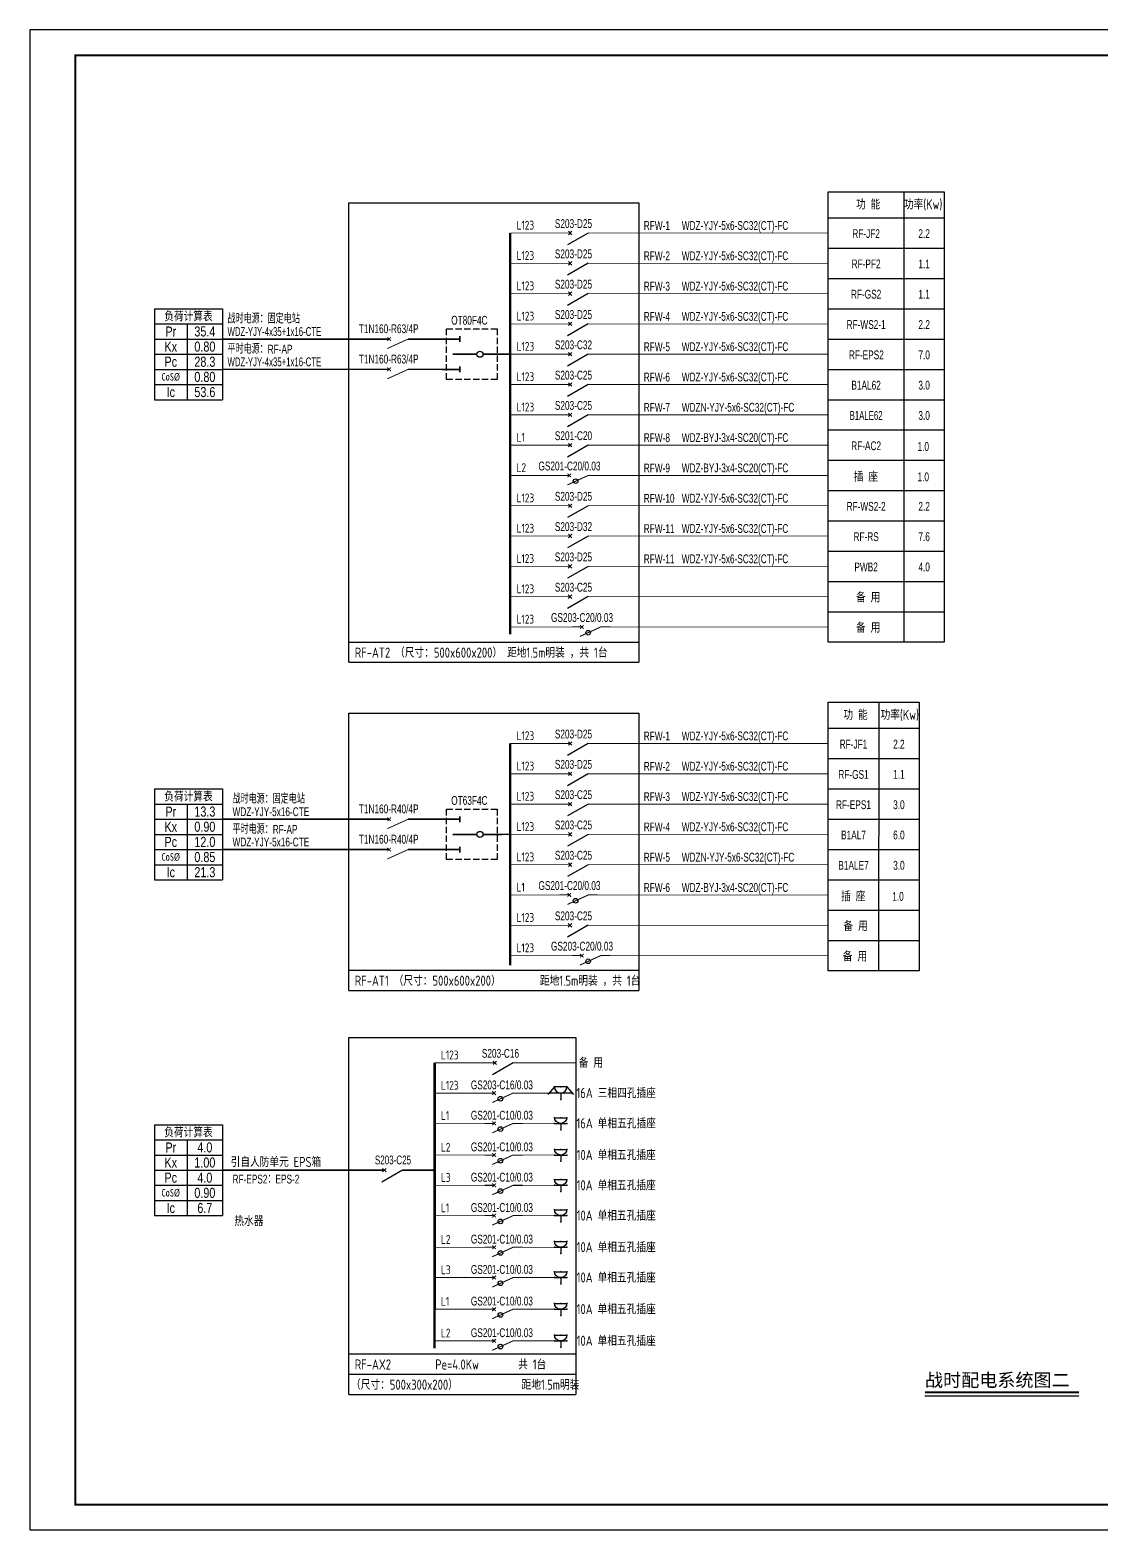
# Model space of a CAD drawing. Extents: x 1680526 to 2359975, y 920307 to 3738831.
# Drawn here: x 1970739 to 2013178, y 990384 to 1049784 of the extents above; entities that cross this region are included whole.
import ezdxf
from ezdxf.enums import TextEntityAlignment as Align

# ---------------------------------------------------------------- set-up
doc = ezdxf.new("R2010")
doc.units = 0
doc.header["$LTSCALE"] = 1000
doc.linetypes.add('CONTINOUS', pattern=[0])
doc.linetypes.add('DASH', pattern=[0.35, 0.25, -0.1])
for name, color, linetype in [('A', 3, 'Continuous'), ('AB', 1, 'Continuous'), ('DIM_SYMB', 3, 'Continuous'), ('ECA_TK', 7, 'Continuous'), ('ELEMENT', 3, 'Continuous'), ('EQUIP-插座', 3, 'Continuous'), ('EQUIP-照明', 3, 'Continuous'), ('SIG_TEXT', 53, 'Continuous'), ('tk', 7, 'Continuous'), ('WIRE-母线', 6, 'Continuous'), ('WIRE-系统', 4, 'Continuous'), ('电气', 3, 'Continuous'), ('系统字体', 3, 'Continuous')]:
    doc.layers.add(name, color=color, linetype=linetype)
doc.styles.add('_TCH_LABEL', font='COMPLEX', dxfattribs={"bigfont": 'GBCBIG'})
doc.styles.add('BZHZ', font='bzxw.shx', dxfattribs={"width": 0.8, "bigfont": 'bzhz.shx'})
doc.styles.add('HZ', font='')
doc.styles.get("Standard").update_dxf_attribs({"font": 'GBENOR', "bigfont": 'GBCBIG'})
doc.styles.add('TYDG_02', font='TSSDENG', dxfattribs={"width": 0.8, "bigfont": 'TSSDCHN'})
doc.styles.add('宋体', font='bzxw.shx', dxfattribs={"width": 0.8, "bigfont": 'bzhz.shx'})
doc.styles.add('探索者', font='TSSDENG.shx', dxfattribs={"width": 0.8, "height": 350, "bigfont": 'TSSDCHN.shx'})
doc.styles.add('黑体', font='simhei.ttf', dxfattribs={"height": 10})
doc.styles.get('HZ').set_extended_font_data('SimSun')

# ---------------------------------------------------------------- blocks, each defined once
blk = doc.blocks.new('QF102')
at = {"layer": 'A', "color": 3}
for p, q in [((0, -10), (-4.91, -1.5)), ((-0.71, -3.21), (0.71, -1.79)), ((-0.71, -1.79), (0.71, -3.21))]:
    blk.add_line(p, q, dxfattribs=at)
at = {"layer": 'A', "color": 3, "const_width": 0.3}
for points in [[(0, 0), (0, -2.5)], [(0, -10), (0, -12.5)]]:
    blk.add_lwpolyline(points, dxfattribs=at)
at = {"layer": 'AB', "color": 3, "width": 0.6, "flags": 9}
blk.add_attdef('QF', text='', height=3.99, dxfattribs=at).set_placement((5, -7.45), align=Align.MIDDLE)
blk = doc.blocks.new('$element$00000521')
blk.add_line((0, 0), (0, 0))
at = {"const_width": 0.0267}
for points in [[(-0.25, 0), (-0.25, -0.3)], [(0.25, 0), (0.25, -0.3)], [(0, -0.183), (0, -0.583)], [(-0.3, -0.3), (-0.2, -0.3)], [(0.2, -0.3), (0.3, -0.3)], [(0, -1), (0, -0.683)]]:
    blk.add_lwpolyline(points, dxfattribs=at)
blk.add_circle((0, -0.633), 0.05)
at = {"flags": 9}
blk.add_attdef('S', (0, 0), '', height=0.00000667, dxfattribs=at)
blk = doc.blocks.new('$element$00000497')
at = {"const_width": 0.0233}
for points in [[(0, 0), (0, -0.25)], [(0, -1), (0, -0.75), (-0.25, -0.2)], [(-0.047, -0.297), (0.047, -0.203)], [(-0.047, -0.203), (0.047, -0.297)]]:
    blk.add_lwpolyline(points, dxfattribs=at)
at = {"flags": 9}
blk.add_attdef('S', (0, 0), '', height=0.00000667, dxfattribs=at)
blk = doc.blocks.new('$element$00000525')
at = {"const_width": 0.0267}
for points in [[(0, 0), (0, -0.25)], [(-0.25, -0.2), (0, -0.75), (0, -1)], [(-0.047, -0.203), (0.047, -0.297)], [(0.047, -0.203), (-0.047, -0.297)]]:
    blk.add_lwpolyline(points, dxfattribs=at)
blk.add_circle((-0.151, -0.417), 0.0615)
at = {"flags": 9}
blk.add_attdef('S', (0, 0), '', height=0.00000667, dxfattribs=at)
blk = doc.blocks.new('*T78')
at = {"layer": '电气', "color": 0, "linetype": 'ByBlock', "lineweight": -2}
for p, q in [((0, 0), (2700, 0)), ((0, 0), (0, -3600)), ((2700, 0), (2700, -3600)), ((0, -600), (2700, -600)), ((1300, -600), (1300, -3600)), ((0, -1200), (2700, -1200)), ((0, -1800), (2700, -1800)), ((0, -2400), (2700, -2400)), ((0, -3000), (2700, -3000)), ((0, -3600), (2700, -3600))]:
    blk.add_line(p, q, dxfattribs=at)
at = {"layer": '电气', "color": 0, "attachment_point": 5}
for s, insert, char_height, width, style in [('{\\Fbzxw,bzhz|c134;\\W0.8;负荷计算表}', (1350, -300), 400, 2688, 'BZHZ'), ('{\\Fbzxw,bzhz|c134;Pr}', (650, -900), 400, 1288, 'BZHZ'), ('35.4', (2000, -900), 400, 1388, 'BZHZ'), ('Kx', (650, -1500), 400, 1288, 'BZHZ'), ('0.80', (2000, -1500), 400, 1388, 'BZHZ'), ('Pc', (650, -2100), 400, 1288, 'BZHZ'), ('28.3', (2000, -2100), 400, 1388, 'BZHZ'), ('{\\W0.8;CoS%%C}', (650, -2700), 300, 1288, 'HZ'), ('0.80', (2000, -2700), 400, 1388, 'BZHZ'), ('{\\Fbzxw,bzhz|c134;Ic}', (650, -3300), 400, 1288, 'BZHZ'), ('53.6', (2000, -3300), 400, 1388, 'BZHZ')]:
    blk.add_mtext(s, dxfattribs=dict(at, insert=insert, char_height=char_height, width=width, style=style))
blk = doc.blocks.new('$equip$00001249')
for p, q in [((-0.357, 0.714), (-0.724, 0.277)), ((0.657, 0.357), (-0.657, 0.357)), ((-0.357, 0.714), (-0.357, 0.75)), ((0.355, 0.714), (-0.355, 0.714)), ((0, 0.357), (0, 0)), ((0.357, 0.714), (0.357, 0.75)), ((0.357, 0.714), (0.724, 0.277))]:
    blk.add_line(p, q)
blk.add_arc((0, 0.714), 0.357, 180, 0)
at = {"layer": 'EQUIP-照明'}
for p in [(-0.657, 0.357), (0, 0.714), (0, 0), (0.657, 0.357)]:
    blk.add_point(p, dxfattribs=at)
at = {"layer": 'EQUIP-照明', "style": '_TCH_LABEL', "flags": 9}
blk.add_attdef('A', (0, 0), '', height=0.00002, dxfattribs=at)
blk = doc.blocks.new('*T79')
at = {"layer": '电气', "color": 0, "linetype": 'ByBlock', "lineweight": -2}
for p, q in [((0, 0), (2700, 0)), ((0, 0), (0, -3600)), ((2700, 0), (2700, -3600)), ((0, -600), (2700, -600)), ((1300, -600), (1300, -3600)), ((0, -1200), (2700, -1200)), ((0, -1800), (2700, -1800)), ((0, -2400), (2700, -2400)), ((0, -3000), (2700, -3000)), ((0, -3600), (2700, -3600))]:
    blk.add_line(p, q, dxfattribs=at)
at = {"layer": '电气', "color": 0, "attachment_point": 5}
for s, insert, char_height, width, style in [('{\\Fbzxw,bzhz|c134;\\W0.8;负荷计算表}', (1350, -300), 400, 2688, 'BZHZ'), ('{\\Fbzxw,bzhz|c134;Pr}', (650, -900), 400, 1288, 'BZHZ'), ('4.0', (2000, -900), 400, 1388, 'BZHZ'), ('Kx', (650, -1500), 400, 1288, 'BZHZ'), ('1.00', (2000, -1500), 400, 1388, 'BZHZ'), ('Pc', (650, -2100), 400, 1288, 'BZHZ'), ('4.0', (2000, -2100), 400, 1388, 'BZHZ'), ('{\\W0.8;CoS%%C}', (650, -2700), 300, 1288, 'HZ'), ('0.90', (2000, -2700), 400, 1388, 'BZHZ'), ('{\\Fbzxw,bzhz|c134;Ic}', (650, -3300), 400, 1288, 'BZHZ'), ('6.7', (2000, -3300), 400, 1388, 'BZHZ')]:
    blk.add_mtext(s, dxfattribs=dict(at, insert=insert, char_height=char_height, width=width, style=style))
blk = doc.blocks.new('$equip$00001490')
at = {"color": 0}
for p, q in [((-0.5, 0.5), (0.5, 0.5)), ((-0.5, 0.05), (0.5, 0.05)), ((0, 0.5), (0, 1))]:
    blk.add_line(p, q, dxfattribs=at)
blk.add_arc((0, 0), 0.5, 0, 180, dxfattribs=at)
for p in [(-0.5, 0.5), (0, 1), (0, 0.05), (0.5, 0.5)]:
    blk.add_point(p)
at = {"flags": 9}
blk.add_attdef('A', (0, 0), '', height=0.00002, dxfattribs=at)
blk = doc.blocks.new('*T84')
at = {"layer": '电气', "color": 0, "linetype": 'ByBlock', "lineweight": -2}
for p, q in [((0, 0), (2700, 0)), ((0, 0), (0, -3600)), ((2700, 0), (2700, -3600)), ((0, -600), (2700, -600)), ((1300, -600), (1300, -3600)), ((0, -1200), (2700, -1200)), ((0, -1800), (2700, -1800)), ((0, -2400), (2700, -2400)), ((0, -3000), (2700, -3000)), ((0, -3600), (2700, -3600))]:
    blk.add_line(p, q, dxfattribs=at)
at = {"layer": '电气', "color": 0, "attachment_point": 5}
for s, insert, char_height, width, style in [('{\\Fbzxw,bzhz|c134;\\W0.8;负荷计算表}', (1350, -300), 400, 2688, 'BZHZ'), ('{\\Fbzxw,bzhz|c134;Pr}', (650, -900), 400, 1288, 'BZHZ'), ('13.3', (2000, -900), 400, 1388, 'BZHZ'), ('Kx', (650, -1500), 400, 1288, 'BZHZ'), ('0.90', (2000, -1500), 400, 1388, 'BZHZ'), ('Pc', (650, -2100), 400, 1288, 'BZHZ'), ('12.0', (2000, -2100), 400, 1388, 'BZHZ'), ('{\\W0.8;CoS%%C}', (650, -2700), 300, 1288, 'HZ'), ('0.85', (2000, -2700), 400, 1388, 'BZHZ'), ('{\\Fbzxw,bzhz|c134;Ic}', (650, -3300), 400, 1288, 'BZHZ'), ('21.3', (2000, -3300), 400, 1388, 'BZHZ')]:
    blk.add_mtext(s, dxfattribs=dict(at, insert=insert, char_height=char_height, width=width, style=style))
blk = doc.blocks.new('10B_A1E图框')
at = {"layer": 'ECA_TK'}
blk.add_lwpolyline([(0, 0), (841, 0), (841, 594), (0, 594)], close=True, dxfattribs=at)
at = {"layer": 'ECA_TK', "const_width": 0.8}
blk.add_lwpolyline([(831, 10), (831, 584), (18, 584), (18, 10)], close=True, dxfattribs=at)

msp = doc.modelspace()

# ---------------------------------------------------------------- linework, layer by layer
at = {"layer": 'DIM_SYMB', "const_width": 70}
msp.add_lwpolyline([(2006201.6, 995836.1), (2012301.9, 995836.1)], dxfattribs=at)
at = {"layer": 'DIM_SYMB'}
msp.add_lwpolyline([(2006201.6, 995696.1), (2012301.9, 995696.1)], dxfattribs=at)
at = {"layer": 'WIRE-母线', "const_width": 100}
for points in [[(1989767.4, 1041745), (1989766.5, 1025855.5)], [(1989767.4, 1021530.7), (1989766.7, 1012746.8)], [(1986771.4, 1008886.3), (1986770.3, 997577.9)]]:
    msp.add_lwpolyline(points, dxfattribs=at)
at = {"layer": 'WIRE-系统', "linetype": 'CONTINOUS'}
for points, const_width in [([(1992138.9, 1041745), (1989767.4, 1041745)], 33.2), ([(1992858.9, 1041745), (2002368.7, 1041745)], 33.2), ([(1992138.9, 1040545), (1989767.4, 1040545)], 33.2), ([(1992858.9, 1040545), (2002368.7, 1040545)], 33.2), ([(1992138.9, 1039345), (1989767.4, 1039345)], 33.2), ([(1992858.9, 1039345), (2002368.7, 1039345)], 33.2), ([(1992138.9, 1038145), (1989767.4, 1038145)], 33.2), ([(1992858.9, 1038145), (2002368.7, 1038145)], 33.2), ([(1978368.3, 1037544.9), (1984970.9, 1037544.9)], 60), ([(1985720.9, 1037544.9), (1987768.4, 1037544.9)], 60), ([(1988688.4, 1036944.9), (1989767.4, 1036945)], 60), ([(1992138.9, 1036945), (1989767.4, 1036945)], 33.2), ([(1992858.9, 1036945), (2002368.7, 1036945)], 33.2), ([(1978368.3, 1036344.9), (1984970.9, 1036344.9)], 60), ([(1985720.9, 1036344.9), (1987768.4, 1036344.9)], 60), ([(1992138.9, 1035745), (1989767.4, 1035745)], 33.2), ([(1992858.9, 1035745), (2002368.7, 1035745)], 33.2), ([(1992138.9, 1034545), (1989767.4, 1034545)], 33.2), ([(1992858.9, 1034545), (2002368.7, 1034545)], 33.2), ([(1992138.9, 1033345), (1989767.4, 1033345)], 33.2), ([(1992858.9, 1033345), (2002368.7, 1033345)], 33.2), ([(1992108.2, 1032145), (1989766.7, 1032145)], 33.2), ([(1992858.2, 1032145), (2002368.7, 1032145)], 33.2), ([(1992138.9, 1030945), (1989767.4, 1030945)], 33.2), ([(1992858.9, 1030945), (2002368.7, 1030945)], 33.2), ([(1992139.6, 1029745), (1989768.1, 1029745)], 33.2), ([(1992859.6, 1029745), (2002369.4, 1029745)], 33.2), ([(1992138.4, 1028545), (1989766.9, 1028545)], 33.2), ([(1992858.4, 1028545), (2002368.2, 1028545)], 33.2), ([(1992137.5, 1027345), (1989766, 1027345)], 33.2), ([(1992857.5, 1027345), (2002368.7, 1027345)], 33.2), ([(1992605.4, 1026145), (1989765.7, 1026145)], 33.2), ([(1993355.4, 1026145), (2002365.9, 1026145)], 33.2), ([(1992138.9, 1021530.7), (1989767.4, 1021530.7)], 33.2), ([(1992858.9, 1021530.7), (2002368.7, 1021530.7)], 33.2), ([(1992138.9, 1020330.7), (1989767.4, 1020330.7)], 33.2), ([(1992858.9, 1020330.7), (2002368.7, 1020330.7)], 33.2), ([(1992138.9, 1019130.7), (1989767.4, 1019130.7)], 33.2), ([(1992858.9, 1019130.7), (2002368.7, 1019130.7)], 33.2), ([(1978368.3, 1018530.6), (1984970.9, 1018530.6)], 60), ([(1985720.9, 1018530.6), (1987768.4, 1018530.6)], 60), ([(1988688.4, 1017930.6), (1989767.4, 1017930.7)], 60), ([(1992138.9, 1017930.7), (1989767.4, 1017930.7)], 33.2), ([(1992858.9, 1017930.7), (2002368.7, 1017930.7)], 33.2), ([(1978368.3, 1017330.6), (1984970.9, 1017330.6)], 60), ([(1985720.9, 1017330.6), (1987768.4, 1017330.6)], 60), ([(1992138.9, 1016730.7), (1989767.4, 1016730.7)], 33.2), ([(1992858.9, 1016730.7), (2002368.7, 1016730.7)], 33.2), ([(1992108.2, 1015530.7), (1989766.7, 1015530.7)], 33.2), ([(1992858.2, 1015530.7), (2002368.7, 1015530.7)], 33.2), ([(1992137.5, 1014330.7), (1989766, 1014330.7)], 33.2), ([(1992857.5, 1014330.7), (2002368.7, 1014330.7)], 33.2), ([(1992605.7, 1013130.7), (1989766, 1013130.7)], 33.2), ([(1993355.7, 1013130.7), (2002366.2, 1013130.7)], 33.2), ([(1989160.4, 1008886.3), (1986770.9, 1008886.3)], 33.2), ([(1989880.4, 1008886.3), (1992367.4, 1008886.3)], 33.2), ([(1989160.4, 1007686.3), (1986770.9, 1007686.3)], 33.2), ([(1989880.4, 1007686.3), (1991767.5, 1007686.3)], 33.2), ([(1989160.4, 1006486.3), (1986770.9, 1006486.3)], 33.2), ([(1989160.4, 1006486.3), (1986770.9, 1006486.3)], 33.2), ([(1989880.4, 1006486.3), (1991767.5, 1006486.3)], 33.2), ([(1989160.4, 1005233.2), (1986770.9, 1005233.2)], 33.2), ([(1989880.4, 1005233.2), (1991767.5, 1005233.2)], 33.2), ([(1978367.6, 1004633.2), (1984780.3, 1004633.2)], 60), ([(1985500.3, 1004633.2), (1986766.8, 1004633.2)], 60), ([(1989160.4, 1004033.2), (1986770.2, 1004033.2)], 33.2), ([(1989880.4, 1004033.2), (1991767.5, 1004033.2)], 33.2), ([(1989160.5, 1002833.2), (1986771.1, 1002833.2)], 33.2), ([(1989160.5, 1002833.2), (1986771.1, 1002833.2)], 33.2), ([(1989880.4, 1002833.2), (1991767.5, 1002833.2)], 33.2), ([(1989160.5, 1001580.1), (1986771.1, 1001580.1)], 33.2), ([(1989880.4, 1001580.1), (1991767.5, 1001580.1)], 33.2), ([(1989160.5, 1000380.1), (1986771.1, 1000380.1)], 33.2), ([(1989160.5, 1000380.1), (1986771.1, 1000380.1)], 33.2), ([(1989880.4, 1000380.1), (1991767.5, 1000380.1)], 33.2), ([(1989160.5, 999127), (1986771.1, 999127)], 33.2), ([(1989880.4, 999127), (1991767.5, 999127)], 33.2), ([(1989160.5, 997873.9), (1986771.1, 997873.9)], 33.2), ([(1989880.4, 997873.9), (1991767.5, 997873.9)], 33.2)]:
    msp.add_lwpolyline(points, dxfattribs=dict(at, const_width=const_width))
at = {"layer": 'WIRE-系统', "linetype": 'DASH'}
for points in [[(1987248.4, 1037944.8), (1989248.4, 1037944.8), (1989248.4, 1035945), (1987248.4, 1035945)], [(1987248.4, 1018930.5), (1989248.4, 1018930.5), (1989248.4, 1016930.7), (1987248.4, 1016930.7)]]:
    msp.add_lwpolyline(points, close=True, dxfattribs=at)
at = {"layer": '电气', "color": 241}
for p, q in [((2005368, 1043376), (2005366.9, 1025545)), ((1983367.8, 1024745.2), (1983367.8, 1042944.9)), ((1983367.8, 1042944.9), (1994867.4, 1042944.9)), ((1994867.4, 1042944.9), (1994867.4, 1024745.2)), ((2002367.6, 1042345), (2006968.2, 1042345)), ((2002367.8, 1041145), (2006968.4, 1041145)), ((2002367.6, 1039945), (2006968.2, 1039945)), ((2002367.6, 1038745), (2006968.2, 1038745)), ((2002367.6, 1037545), (2006968.2, 1037545)), ((2002367.8, 1036345), (2006968.4, 1036345)), ((2002367.8, 1035145), (2006968.4, 1035145)), ((2002367.8, 1033945), (2006968.5, 1033945)), ((2002367.6, 1032745), (2006968.2, 1032745)), ((2002367.6, 1031545), (2006968.2, 1031545)), ((2002367.6, 1030345), (2006968.2, 1030345)), ((2002367.6, 1029145), (2006968.2, 1029145)), ((2002367.6, 1027945), (2006968.2, 1027945)), ((2002367.6, 1026745), (2006968.2, 1026745)), ((1983367.8, 1025545), (1994867.4, 1025545)), ((1983367.8, 1024745.2), (1994867.4, 1024745.2)), ((2004368, 1023161.7), (2004367.4, 1012530.7)), ((1983367.8, 1011753.1), (1983367.8, 1022730.6)), ((1983367.8, 1022730.6), (1994867.4, 1022730.6)), ((1994867.4, 1022730.6), (1994867.4, 1011753.1)), ((2002367.6, 1022130.7), (2005968.2, 1022130.7)), ((2002367.8, 1020930.7), (2005968.4, 1020930.7)), ((2002367.6, 1019730.7), (2005968.2, 1019730.7)), ((2002367.8, 1018530.7), (2005968.4, 1018530.7)), ((2002367.8, 1017330.7), (2005968.4, 1017330.7)), ((2002367.8, 1016130.7), (2005968.5, 1016130.7)), ((2002367.6, 1014930.7), (2005968.2, 1014930.7)), ((2002367.6, 1013730.7), (2005968.2, 1013730.7)), ((1983367.8, 1012553), (1994867.4, 1012553)), ((1983367.8, 1011753.1), (1994867.4, 1011753.1)), ((1983368.6, 995754.3), (1983367.8, 1009886.2)), ((1983367.8, 1009886.2), (1992367.4, 1009886.2)), ((1992367.4, 1009886.2), (1992368.1, 995754.3)), ((1983368.5, 997354.3), (1992368, 997354.3)), ((1983368.5, 996554.3), (1992368, 996554.3)), ((1983368.6, 995754.3), (1992368.1, 995754.3))]:
    msp.add_line(p, q, dxfattribs=at)
msp.add_lwpolyline([(2002367.6, 1025545), (2002367.6, 1043376), (2006968.2, 1043376), (2006968.2, 1025545)], close=True, dxfattribs=at)
msp.add_lwpolyline([(2002367.6, 1012530.7), (2002367.6, 1023161.7), (2005968.2, 1023161.7), (2005968.2, 1012530.7), (2002367.6, 1012530.7)], dxfattribs=at)

# ---------------------------------------------------------------- block references
for name, p in [('*T78', (1975668.4, 1038744.9)), ('*T84', (1975668.3, 1019730.6)), ('*T79', (1975667.6, 1006433.2))]:
    msp.add_blockref(name, p)
at = {"layer": 'ELEMENT', "color": 3, "xscale": 96, "yscale": 96, "zscale": 96, "rotation": 90}
for p in [(1991898.9, 1041745), (1991898.9, 1040545), (1991898.9, 1039345), (1991898.9, 1038145), (1991898.9, 1036945), (1991898.9, 1035745), (1991898.9, 1034545), (1991898.9, 1033345), (1991898.9, 1030945), (1991899.6, 1029745), (1991898.4, 1028545), (1991897.5, 1027345), (1991898.9, 1021530.7), (1991898.9, 1020330.7), (1991898.9, 1019130.7), (1991898.9, 1017930.7), (1991898.9, 1016730.7), (1991897.5, 1014330.7), (1988920.4, 1008886.3), (1984540.3, 1004633.2)]:
    msp.add_blockref('QF102', p, dxfattribs=at)
at = {"layer": 'ELEMENT', "rotation": 90}
for name, p, xscale, yscale, zscale in [('$element$00000497', (1984595.9, 1037544.9), 1500, 1500, 1500), ('$element$00000521', (1987048.4, 1036944.9), 2400, 2400, 2400), ('$element$00000497', (1984595.9, 1036344.9), 1500, 1500, 1500), ('$element$00000525', (1991733.2, 1032145), 1500, 1500, 1500), ('$element$00000525', (1992230.4, 1026145), 1500, 1500, 1500), ('$element$00000497', (1984595.9, 1018530.6), 1500, 1500, 1500), ('$element$00000521', (1987048.4, 1017930.6), 2400, 2400, 2400), ('$element$00000497', (1984595.9, 1017330.6), 1500, 1500, 1500), ('$element$00000525', (1991733.2, 1015530.7), 1500, 1500, 1500), ('$element$00000525', (1992230.7, 1013130.7), 1500, 1500, 1500), ('$element$00000525', (1988754.7, 1007686.3), 1500, 1500, 1500), ('$element$00000525', (1988754.7, 1006486.3), 1500, 1500, 1500), ('$element$00000525', (1988754.7, 1005233.2), 1500, 1500, 1500), ('$element$00000525', (1988754.7, 1004033.2), 1500, 1500, 1500), ('$element$00000525', (1988754.9, 1002833.2), 1500, 1500, 1500), ('$element$00000525', (1988754.9, 1001580.1), 1500, 1500, 1500), ('$element$00000525', (1988754.9, 1000380.1), 1500, 1500, 1500), ('$element$00000525', (1988754.9, 999127), 1500, 1500, 1500), ('$element$00000525', (1988754.9, 997873.9), 1500, 1500, 1500)]:
    msp.add_blockref(name, p, dxfattribs=dict(at, xscale=xscale, yscale=yscale, zscale=zscale))
at = {"layer": 'EQUIP-插座', "color": 3, "xscale": 700.2801120448179, "yscale": 700.2801120448179, "zscale": 700.2801120448179}
msp.add_blockref('$equip$00001249', (1991767.5, 1007436.2), dxfattribs=at)
at = {"layer": 'EQUIP-插座', "color": 3, "xscale": -500, "yscale": 500, "zscale": 500, "rotation": 180}
for p in [(1991767.5, 1006736.7), (1991767.5, 1005483.7), (1991767.5, 1004283.7), (1991767.5, 1003083.7), (1991767.5, 1001830.6), (1991767.5, 1000630.6), (1991767.5, 999377.5), (1991767.5, 998124.4)]:
    msp.add_blockref('$equip$00001490', p, dxfattribs=at)
at = {"layer": 'tk', "xscale": 100, "yscale": 100, "zscale": 100}
msp.add_blockref('10B_A1E图框', (1970738.9, 990384.4), dxfattribs=at)

# ---------------------------------------------------------------- texts
at = {"layer": 'DIM_SYMB', "color": 7, "style": '黑体'}
msp.add_text('战时配电系统图二', height=525.74, dxfattribs=at).set_placement((2006201.6, 996058.8))
at = {"layer": 'SIG_TEXT'}
for s, height, style, width, p in [('功 能', 400, 'TYDG_02', 0.8, (2003469.9, 1042680.6)), ('功率(Kw)', 400, 'TYDG_02', 0.8, (2005367.9, 1042680.6)), ('S203-D25', 350, '宋体', 0.7, (1991536.5, 1041943.4)), ('RFW-1', 350, '宋体', 0.7, (1995060.3, 1041864.9)), ('WDZ-YJY-5x6-SC32(CT)-FC', 350, '宋体', 0.7, (1996565.4, 1041868.1)), ('S203-D25', 350, '宋体', 0.7, (1991536.5, 1040743.4)), ('RFW-2', 350, '宋体', 0.7, (1995060.3, 1040664.9)), ('WDZ-YJY-5x6-SC32(CT)-FC', 350, '宋体', 0.7, (1996565.4, 1040668.1)), ('S203-D25', 350, '宋体', 0.7, (1991536.5, 1039543.4)), ('RFW-3', 350, '宋体', 0.7, (1995060.3, 1039464.9)), ('WDZ-YJY-5x6-SC32(CT)-FC', 350, '宋体', 0.7, (1996565.4, 1039468.1)), ('战时电源：固定电站', 350, '宋体', 0.7, (1978565.6, 1038168)), ('OT80F4C', 350, '宋体', 0.7, (1987430.3, 1038115)), ('S203-D25', 350, '宋体', 0.7, (1991536.5, 1038343.4)), ('RFW-4', 350, '宋体', 0.7, (1995060.3, 1038264.9)), ('WDZ-YJY-5x6-SC32(CT)-FC', 350, '宋体', 0.7, (1996565.4, 1038268.1)), ('WDZ-YJY-4x35+1x16-CTE', 350, '宋体', 0.66, (1978565.5, 1037668)), ('T1N160-R63/4P', 350, '宋体', 0.7, (1983768.9, 1037779)), ('平时电源：RF-AP', 350, '宋体', 0.7, (1978565.6, 1036968)), ('S203-C32', 350, '宋体', 0.7, (1991536.5, 1037143.4)), ('RFW-5', 350, '宋体', 0.7, (1995060.3, 1037064.9)), ('WDZ-YJY-5x6-SC32(CT)-FC', 350, '宋体', 0.7, (1996565.4, 1037068.1)), ('WDZ-YJY-4x35+1x16-CTE', 350, '宋体', 0.66, (1978565.5, 1036468)), ('T1N160-R63/4P', 350, '宋体', 0.7, (1983768.9, 1036579)), ('S203-C25', 350, '宋体', 0.7, (1991536.5, 1035943.4)), ('RFW-6', 350, '宋体', 0.7, (1995060.3, 1035864.9)), ('WDZ-YJY-5x6-SC32(CT)-FC', 350, '宋体', 0.7, (1996565.4, 1035868.1)), ('S203-C25', 350, '宋体', 0.7, (1991536.5, 1034743.4)), ('RFW-7', 350, '宋体', 0.7, (1995060.3, 1034664.9)), ('WDZN-YJY-5x6-SC32(CT)-FC', 350, '宋体', 0.7, (1996565.4, 1034668.1)), ('S201-C20', 350, '宋体', 0.7, (1991536.5, 1033543.4)), ('RFW-8', 350, '宋体', 0.7, (1995060.3, 1033464.9)), ('WDZ-BYJ-3x4-SC20(CT)-FC', 350, '宋体', 0.7, (1996565.4, 1033468.1)), ('1.0', 350, '宋体', 0.7, (2005906.2, 1033114.4)), ('GS201-C20/0.03', 350, '宋体', 0.7, (1990886.7, 1032343.4)), ('RFW-9', 350, '宋体', 0.7, (1995060.3, 1032264.9)), ('WDZ-BYJ-3x4-SC20(CT)-FC', 350, '宋体', 0.7, (1996565.4, 1032268.1)), ('1.0', 350, '宋体', 0.7, (2005906.2, 1031914.4)), ('S203-D25', 350, '宋体', 0.7, (1991536.5, 1031143.4)), ('RFW-10', 350, '宋体', 0.7, (1995060.3, 1031064.9)), ('WDZ-YJY-5x6-SC32(CT)-FC', 350, '宋体', 0.7, (1996565.4, 1031068.1)), ('S203-D32', 350, '宋体', 0.7, (1991536.5, 1029943.4)), ('RFW-11', 350, '宋体', 0.7, (1995060.3, 1029864.9)), ('WDZ-YJY-5x6-SC32(CT)-FC', 350, '宋体', 0.7, (1996565.4, 1029868.1)), ('S203-D25', 350, '宋体', 0.7, (1991535.4, 1028743.4)), ('RFW-11', 350, '宋体', 0.7, (1995059.1, 1028664.9)), ('WDZ-YJY-5x6-SC32(CT)-FC', 350, '宋体', 0.7, (1996564.3, 1028668.1)), ('S203-C25', 350, '宋体', 0.7, (1991536.5, 1027543.4)), ('备 用', 400, 'TYDG_02', 0.8, (2003471.4, 1027117.3)), ('GS203-C20/0.03', 350, '宋体', 0.7, (1991383.9, 1026343.4)), ('备 用', 400, 'TYDG_02', 0.8, (2003471.4, 1025917.3)), ('RF-AT2 （尺寸：500x600x200） 距地1.5m明装 ，共 1台 ', 400, 'TYDG_02', 0.8, (1983608.8, 1024929.8)), ('功 能', 400, 'TYDG_02', 0.8, (2002969.9, 1022466.3)), ('功率(Kw)', 400, 'TYDG_02', 0.8, (2004441.9, 1022466.3)), ('S203-D25', 350, '宋体', 0.7, (1991536.5, 1021729.1)), ('RFW-1', 350, '宋体', 0.7, (1995060.3, 1021650.6)), ('WDZ-YJY-5x6-SC32(CT)-FC', 350, '宋体', 0.7, (1996565.4, 1021653.8)), ('S203-D25', 350, '宋体', 0.7, (1991536.5, 1020529.1)), ('RFW-2', 350, '宋体', 0.7, (1995060.3, 1020450.6)), ('WDZ-YJY-5x6-SC32(CT)-FC', 350, '宋体', 0.7, (1996565.4, 1020453.8)), ('战时电源：固定电站', 350, '宋体', 0.7, (1978765.5, 1019153.7)), ('OT63F4C', 350, '宋体', 0.7, (1987430.3, 1019100.7)), ('S203-C25', 350, '宋体', 0.7, (1991536.5, 1019329.1)), ('RFW-3', 350, '宋体', 0.7, (1995060.3, 1019250.6)), ('WDZ-YJY-5x6-SC32(CT)-FC', 350, '宋体', 0.7, (1996565.4, 1019253.8)), ('WDZ-YJY-5x16-CTE', 350, '宋体', 0.7, (1978765.5, 1018653.7)), ('T1N160-R40/4P', 350, '宋体', 0.7, (1983768.9, 1018764.7)), ('平时电源：RF-AP', 350, '宋体', 0.7, (1978765.5, 1017953.7)), ('S203-C25', 350, '宋体', 0.7, (1991536.5, 1018129.1)), ('RFW-4', 350, '宋体', 0.7, (1995060.3, 1018050.6)), ('WDZ-YJY-5x6-SC32(CT)-FC', 350, '宋体', 0.7, (1996565.4, 1018053.8)), ('WDZ-YJY-5x16-CTE', 350, '宋体', 0.7, (1978765.5, 1017453.7)), ('T1N160-R40/4P', 350, '宋体', 0.7, (1983768.9, 1017564.7)), ('S203-C25', 350, '宋体', 0.7, (1991536.5, 1016929.1)), ('RFW-5', 350, '宋体', 0.7, (1995060.3, 1016850.6)), ('WDZN-YJY-5x6-SC32(CT)-FC', 350, '宋体', 0.7, (1996565.4, 1016853.8)), ('GS201-C20/0.03', 350, '宋体', 0.7, (1990886.7, 1015729.1)), ('RFW-6', 350, '宋体', 0.7, (1995060.3, 1015650.6)), ('WDZ-BYJ-3x4-SC20(CT)-FC', 350, '宋体', 0.7, (1996565.4, 1015653.8)), ('1.0', 350, '宋体', 0.7, (2004906.2, 1015300.1)), ('S203-C25', 350, '宋体', 0.7, (1991536.5, 1014529.1)), ('备 用', 400, 'TYDG_02', 0.8, (2002971.4, 1014103)), ('GS203-C20/0.03', 350, '宋体', 0.7, (1991384.2, 1013329.1)), ('备 用', 400, 'TYDG_02', 0.8, (2002947.3, 1012899.7)), ('RF-AT1 （尺寸：500x600x200）        距地1.5m明装 ，共 1台 ', 400, 'TYDG_02', 0.8, (1983608.8, 1011937.7)), ('S203-C16', 350, '宋体', 0.7, (1988643.4, 1009084.7)), ('GS203-C16/0.03', 350, '宋体', 0.7, (1988208.2, 1007835.1)), ('GS201-C10/0.03', 350, '宋体', 0.7, (1988208.2, 1006635.1)), ('GS201-C10/0.03', 350, '宋体', 0.7, (1988208.3, 1005382)), ('引自人防单元 EPS箱', 400, 'TYDG_02', 0.8, (1978687.6, 1004760.1)), ('S203-C25', 350, '宋体', 0.68, (1984405, 1004862.2)), ('RF-EPS2：EPS-2', 350, '宋体', 0.7, (1978764.8, 1004106.3)), ('GS201-C10/0.03', 350, '宋体', 0.7, (1988208.2, 1004182)), ('GS201-C10/0.03', 350, '宋体', 0.7, (1988208.4, 1002982)), ('GS201-C10/0.03', 350, '宋体', 0.7, (1988208.4, 1001728.9)), ('GS201-C10/0.03', 350, '宋体', 0.7, (1988208.4, 1000528.9)), ('GS201-C10/0.03', 350, '宋体', 0.7, (1988208.4, 999275.8)), ('GS201-C10/0.03', 350, '宋体', 0.7, (1988208.4, 998022.8)), ('RF-AX2         Pe=4.0Kw        共 1台 ', 400, 'TYDG_02', 0.8, (1983609.4, 996738.9)), ('（尺寸：500x300x200）             距地1.5m明装 ', 400, 'TYDG_02', 0.8, (1983459.4, 995938.9))]:
    msp.add_text(s, height=height, dxfattribs=dict(at, style=style, width=width)).set_placement(p)
for s, height, style, width, p in [('RF-JF2', 350, '宋体', 0.7, (2003870.5, 1041545.8)), ('2.2', 350, '宋体', 0.7, (2006169.6, 1041545.6)), ('RF-PF2', 350, '宋体', 0.7, (2003870.5, 1040345.8)), ('1.1', 350, '宋体', 0.7, (2006169.6, 1040345.6)), ('RF-GS2', 350, '宋体', 0.7, (2003870.5, 1039145.8)), ('1.1', 350, '宋体', 0.7, (2006169.6, 1039145.6)), ('RF-WS2-1', 350, '宋体', 0.7, (2003870.5, 1037945.8)), ('2.2', 350, '宋体', 0.7, (2006169.6, 1037945.6)), ('RF-EPS2', 350, '宋体', 0.7, (2003880.4, 1036745.8)), ('7.0', 350, '宋体', 0.7, (2006169.6, 1036745.6)), ('B1AL62', 350, '宋体', 0.7, (2003870.4, 1035545.8)), ('3.0', 350, '宋体', 0.7, (2006169.6, 1035545.6)), ('B1ALE62', 350, '宋体', 0.66, (2003870.4, 1034345.8)), ('3.0', 350, '宋体', 0.7, (2006169.6, 1034345.6)), ('RF-AC2', 350, '宋体', 0.7, (2003870.5, 1033145.8)), ('插 座', 400, 'TYDG_02', 0.8, (2003859.8, 1031895.8)), ('RF-WS2-2', 350, '宋体', 0.7, (2003870.5, 1030745.8)), ('2.2', 350, '宋体', 0.7, (2006169.6, 1030745.6)), ('RF-RS', 350, '宋体', 0.7, (2003870.5, 1029545.8)), ('7.6', 350, '宋体', 0.7, (2006169.6, 1029545.6)), ('PWB2', 350, '宋体', 0.7, (2003870.5, 1028345.8)), ('4.0', 350, '宋体', 0.7, (2006169.6, 1028345.6)), ('RF-JF1', 350, '宋体', 0.7, (2003370.5, 1021331.5)), ('2.2', 350, '宋体', 0.7, (2005169.6, 1021331.3)), ('RF-GS1', 350, '宋体', 0.7, (2003370.5, 1020131.5)), ('1.1', 350, '宋体', 0.7, (2005169.6, 1020131.3)), ('RF-EPS1', 350, '宋体', 0.7, (2003370.4, 1018931.5)), ('3.0', 350, '宋体', 0.7, (2005169.6, 1018931.3)), ('B1AL7', 350, '宋体', 0.7, (2003370.4, 1017731.5)), ('6.0', 350, '宋体', 0.7, (2005169.6, 1017731.3)), ('B1ALE7', 350, '宋体', 0.7, (2003370.4, 1016531.5)), ('3.0', 350, '宋体', 0.7, (2005169.6, 1016531.3)), ('插 座', 400, 'TYDG_02', 0.8, (2003359.8, 1015281.5)), ('备 用', 400, 'TYDG_02', 0.8, (1992964.8, 1008690.2)), ('16A 三相四孔插座', 400, 'TYDG_02', 0.8, (1993964.8, 1007490.2)), ('16A 单相五孔插座', 400, 'TYDG_02', 0.8, (1993964.8, 1006290.2)), ('10A 单相五孔插座', 400, 'TYDG_02', 0.8, (1993964.8, 1005037.1)), ('10A 单相五孔插座', 400, 'TYDG_02', 0.8, (1993964.8, 1003837.1)), ('热水器', 400, 'TYDG_02', 0.8, (1979412.4, 1002419.4)), ('10A 单相五孔插座', 400, 'TYDG_02', 0.8, (1993964.8, 1002637.1)), ('10A 单相五孔插座', 400, 'TYDG_02', 0.8, (1993964.8, 1001384)), ('10A 单相五孔插座', 400, 'TYDG_02', 0.8, (1993964.8, 1000184)), ('10A 单相五孔插座', 400, 'TYDG_02', 0.8, (1993964.8, 998930.9)), ('10A 单相五孔插座', 400, 'TYDG_02', 0.8, (1993964.8, 997677.8))]:
    msp.add_text(s, height=height, dxfattribs=dict(at, style=style, width=width)).set_placement(p, align=Align.CENTER)
at = {"layer": '系统字体', "color": 43, "style": '探索者', "width": 0.8}
for s, p in [('L123', (1990021.1, 1041879.6)), ('L123', (1990021.1, 1040679.6)), ('L123', (1990021.1, 1039479.6)), ('L123', (1990021.1, 1038279.6)), ('L123', (1990021.1, 1037079.6)), ('L123', (1990021.1, 1035879.6)), ('L123', (1990021.1, 1034679.6)), ('L1', (1990021.1, 1033479.6)), ('L2', (1990020.4, 1032279.6)), ('L123', (1990021.1, 1031079.6)), ('L123', (1990021.1, 1029879.6)), ('L123', (1990019.9, 1028679.6)), ('L123', (1990021.1, 1027479.6)), ('L123', (1990019.4, 1026279.6)), ('L123', (1990021.1, 1021665.3)), ('L123', (1990021.1, 1020465.3)), ('L123', (1990021.1, 1019265.3)), ('L123', (1990021.1, 1018065.3)), ('L123', (1990021.1, 1016865.3)), ('L1', (1990020.4, 1015665.3)), ('L123', (1990021.1, 1014465.3)), ('L123', (1990019.7, 1013265.3)), ('L123', (1987025.1, 1009020.9)), ('L123', (1987025.1, 1007820.9)), ('L1', (1987025.1, 1006620.9)), ('L2', (1987024.6, 1005367.8)), ('L3', (1987024.6, 1004167.8)), ('L1', (1987025.2, 1002967.8)), ('L2', (1987024.8, 1001714.7)), ('L3', (1987025.2, 1000514.7)), ('L1', (1987024.8, 999261.6)), ('L2', (1987024.8, 998008.5))]:
    msp.add_text(s, height=350, dxfattribs=at).set_placement(p)

doc.saveas('drawing.dxf')
